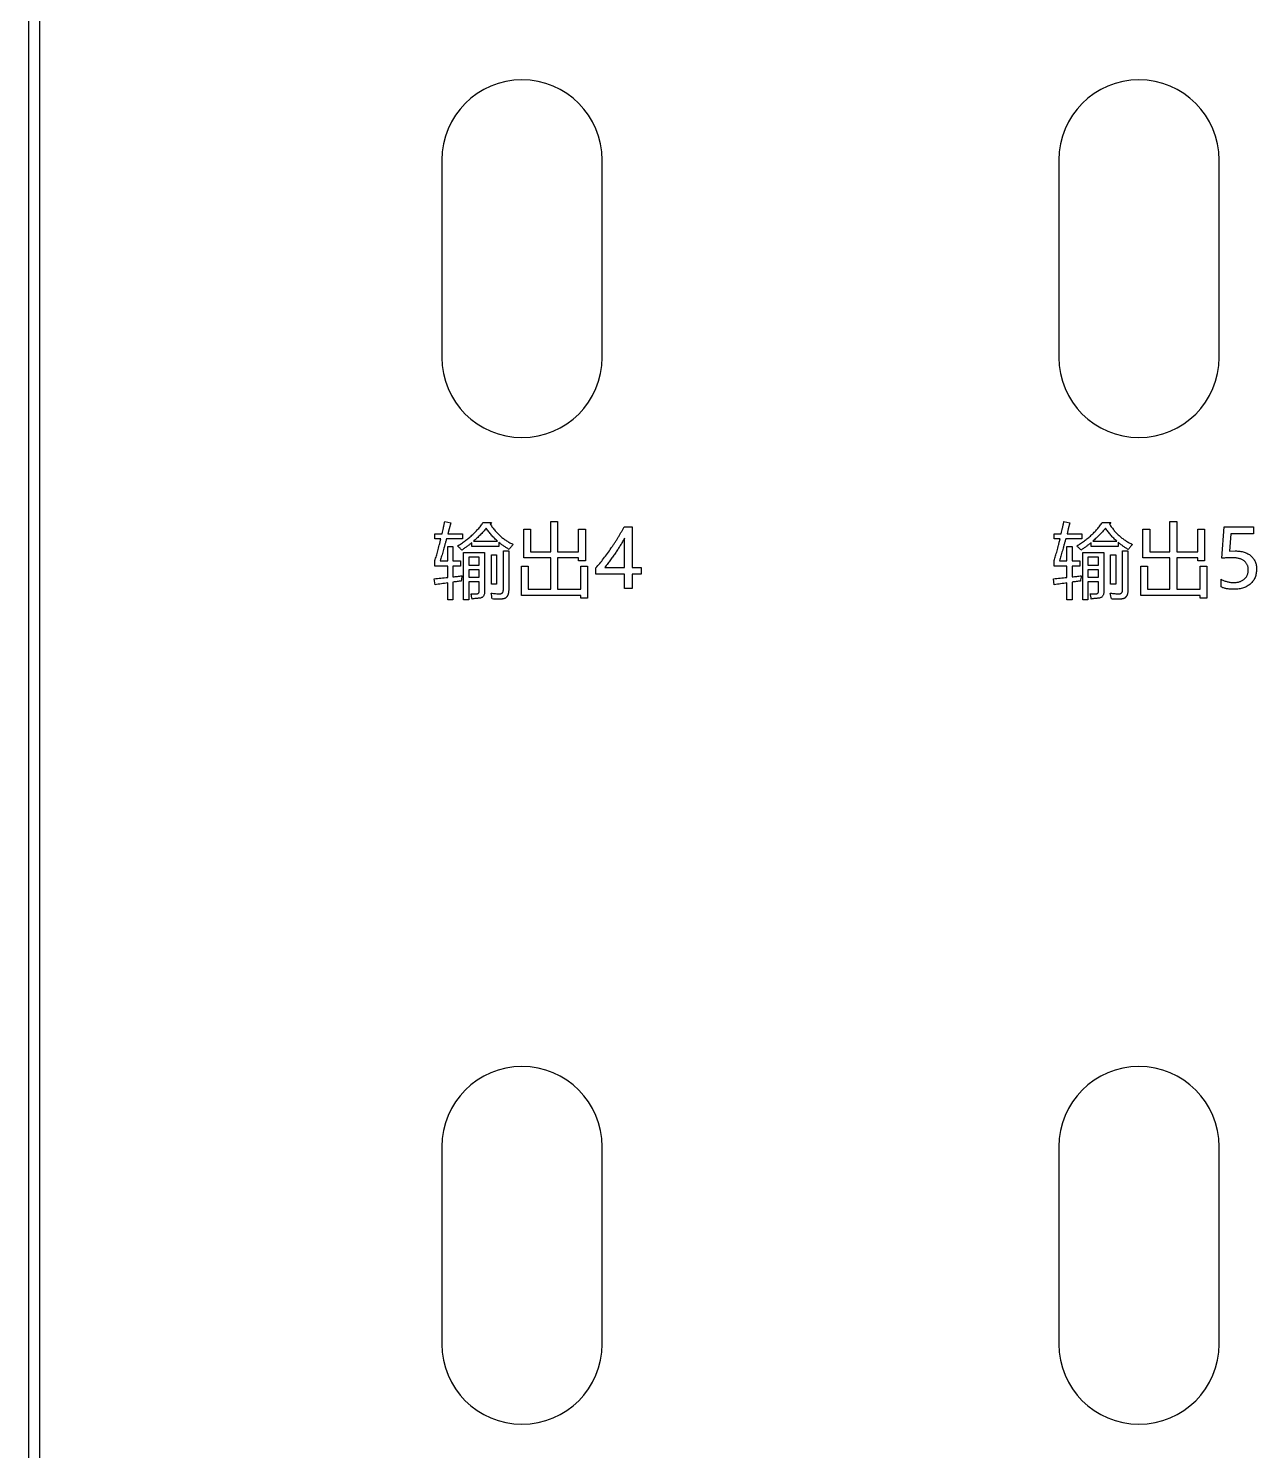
# Model space of a CAD drawing. Header units: millimetres. Extents: x 1359 to 3697, y -340 to 585.
# Drawn here: x 1359 to 1558, y -138.2 to 92.4 of the extents above; entities that cross this region are included whole.
import ezdxf

# ---------------------------------------------------------------- set-up
doc = ezdxf.new("R2010")
doc.units = ezdxf.units.MM

msp = doc.modelspace()

# ---------------------------------------------------------------- linework, layer by layer
at = {"color": 7, "linetype": 'Continuous', "lineweight": 25}
for p, q in [((1358.99, 488.17), (1358.99, -228.09)), ((1360.79, 487.24), (1360.79, -227.16)), ((1425.99, 71.04), (1425.99, 39.04)), ((1451.99, 39.04), (1451.99, 71.04)), ((1525.99, 71.04), (1525.99, 39.04)), ((1551.99, 39.04), (1551.99, 71.04)), ((1425.99, -88.96), (1425.99, -120.96)), ((1451.99, -120.96), (1451.99, -88.96)), ((1525.99, -88.96), (1525.99, -120.96)), ((1551.99, -120.96), (1551.99, -88.96))]:
    msp.add_line(p, q, dxfattribs=at)
at = {"color": 1, "linetype": 'Continuous', "lineweight": 25}
for p, q in [((1426.46, 12.41), (1427.44, 12.2)), ((1432.71, 12.28), (1434.05, 12.28)), ((1434.05, 12.28), (1433.84, 12)), ((1443.66, 12.41), (1444.76, 12.41)), ((1443.66, 7.53), (1443.66, 12.41)), ((1444.76, 12.41), (1444.76, 7.53)), ((1455.53, 11.55), (1456.83, 11.55)), ((1456.83, 11.55), (1456.83, 4.97)), ((1526.83, 12.41), (1527.8, 12.2)), ((1533.08, 12.28), (1534.42, 12.28)), ((1534.42, 12.28), (1534.2, 12)), ((1544.02, 12.41), (1545.12, 12.41)), ((1544.02, 7.53), (1544.02, 12.41)), ((1545.12, 12.41), (1545.12, 7.53)), ((1552.44, 6.47), (1552.81, 11.55)), ((1552.81, 11.55), (1557.56, 11.55)), ((1557.56, 11.55), (1557.56, 10.45)), ((1424.88, 10.45), (1426.04, 10.45)), ((1424.88, 9.6), (1424.88, 10.45)), ((1425.83, 9.6), (1424.88, 9.6)), ((1429.35, 9.6), (1426.75, 9.6)), ((1426.97, 10.45), (1429.35, 10.45)), ((1429.35, 10.45), (1429.35, 9.6)), ((1431.12, 9.24), (1435.04, 9.24)), ((1439.27, 11.19), (1440.37, 11.19)), ((1439.27, 6.55), (1439.27, 11.19)), ((1440.37, 11.19), (1440.37, 7.53)), ((1448.17, 11.19), (1449.27, 11.19)), ((1448.17, 7.53), (1448.17, 11.19)), ((1449.27, 11.19), (1449.27, 6.06)), ((1455.61, 4.97), (1455.61, 9.72)), ((1525.24, 10.45), (1526.4, 10.45)), ((1525.24, 9.6), (1525.24, 10.45)), ((1526.2, 9.6), (1525.24, 9.6)), ((1529.71, 9.6), (1527.12, 9.6)), ((1527.34, 10.45), (1529.71, 10.45)), ((1529.71, 10.45), (1529.71, 9.6)), ((1531.49, 9.24), (1535.4, 9.24)), ((1539.63, 11.19), (1540.73, 11.19)), ((1539.63, 6.55), (1539.63, 11.19)), ((1540.73, 11.19), (1540.73, 7.53)), ((1548.54, 11.19), (1549.63, 11.19)), ((1548.54, 7.53), (1548.54, 11.19)), ((1549.63, 11.19), (1549.63, 6.06)), ((1553.87, 10.45), (1553.66, 7.61)), ((1557.56, 10.45), (1553.87, 10.45)), ((1426.95, 8.38), (1427.8, 8.38)), ((1426.95, 6.06), (1426.95, 8.38)), ((1427.8, 8.38), (1427.8, 6.06)), ((1429.51, 7.41), (1432.93, 7.41)), ((1429.51, -0.28), (1429.51, 7.41)), ((1430.85, 8.38), (1430.85, 8.99)), ((1435.24, 8.38), (1430.85, 8.38)), ((1432.93, 7.41), (1432.93, 1.1)), ((1434.02, 7.04), (1434.88, 7.04)), ((1434.02, 2.28), (1434.02, 7.04)), ((1434.88, 7.04), (1434.88, 2.28)), ((1435.24, 9.05), (1435.24, 8.38)), ((1435.98, 7.65), (1436.83, 7.65)), ((1435.98, 1.38), (1435.98, 7.65)), ((1436.83, 7.65), (1436.83, 1.3)), ((1440.37, 7.53), (1443.66, 7.53)), ((1444.76, 7.53), (1448.17, 7.53)), ((1527.32, 8.38), (1528.17, 8.38)), ((1527.32, 6.06), (1527.32, 8.38)), ((1528.17, 8.38), (1528.17, 6.06)), ((1529.88, 7.41), (1533.29, 7.41)), ((1529.88, -0.28), (1529.88, 7.41)), ((1531.22, 8.38), (1531.22, 8.99)), ((1535.61, 8.38), (1531.22, 8.38)), ((1533.29, 7.41), (1533.29, 1.1)), ((1534.39, 7.04), (1535.24, 7.04)), ((1534.39, 2.28), (1534.39, 7.04)), ((1535.24, 7.04), (1535.24, 2.28)), ((1535.61, 9.05), (1535.61, 8.38)), ((1536.34, 7.65), (1537.2, 7.65)), ((1536.34, 1.38), (1536.34, 7.65)), ((1537.2, 7.65), (1537.2, 1.3)), ((1540.73, 7.53), (1544.02, 7.53)), ((1545.12, 7.53), (1548.54, 7.53)), ((1553.66, 7.61), (1554.58, 7.65)), ((1424.88, 5.21), (1424.88, 6.1)), ((1426.95, 5.21), (1424.88, 5.21)), ((1425.73, 6.06), (1426.95, 6.06)), ((1426.95, 3.35), (1426.95, 5.21)), ((1427.8, 6.06), (1429.02, 6.06)), ((1427.8, 5.21), (1427.8, 3.45)), ((1429.02, 5.21), (1427.8, 5.21)), ((1429.02, 6.06), (1429.02, 5.21)), ((1432.07, 6.67), (1430.37, 6.67)), ((1430.37, 6.67), (1430.37, 5.33)), ((1430.37, 5.33), (1432.07, 5.33)), ((1432.07, 5.33), (1432.07, 6.67)), ((1438.9, 5.21), (1440, 5.21)), ((1438.9, 0.45), (1438.9, 5.21)), ((1443.66, 6.55), (1439.27, 6.55)), ((1440, 5.21), (1440, 1.43)), ((1443.66, 1.43), (1443.66, 6.55)), ((1444.76, 6.55), (1444.76, 1.43)), ((1448.17, 6.55), (1444.76, 6.55)), ((1448.17, 6.06), (1448.17, 6.55)), ((1449.27, 6.06), (1448.17, 6.06)), ((1448.54, 5.21), (1449.63, 5.21)), ((1448.54, 1.43), (1448.54, 5.21)), ((1449.63, 5.21), (1449.63, -0.03)), ((1450.98, 3.87), (1450.98, 4.91)), ((1452.39, 4.97), (1455.61, 4.97)), ((1456.83, 4.97), (1458.29, 4.97)), ((1458.29, 4.97), (1458.29, 3.87)), ((1525.24, 5.21), (1525.24, 6.1)), ((1527.32, 5.21), (1525.24, 5.21)), ((1526.1, 6.06), (1527.32, 6.06)), ((1527.32, 3.35), (1527.32, 5.21)), ((1528.17, 6.06), (1529.39, 6.06)), ((1528.17, 5.21), (1528.17, 3.45)), ((1529.39, 5.21), (1528.17, 5.21)), ((1529.39, 6.06), (1529.39, 5.21)), ((1532.44, 6.67), (1530.73, 6.67)), ((1530.73, 6.67), (1530.73, 5.33)), ((1530.73, 5.33), (1532.44, 5.33)), ((1532.44, 5.33), (1532.44, 6.67)), ((1539.27, 5.21), (1540.37, 5.21)), ((1539.27, 0.45), (1539.27, 5.21)), ((1544.02, 6.55), (1539.63, 6.55)), ((1540.37, 5.21), (1540.37, 1.43)), ((1544.02, 1.43), (1544.02, 6.55)), ((1545.12, 6.55), (1545.12, 1.43)), ((1548.54, 6.55), (1545.12, 6.55)), ((1548.54, 6.06), (1548.54, 6.55)), ((1549.63, 6.06), (1548.54, 6.06)), ((1548.9, 5.21), (1550, 5.21)), ((1548.9, 1.43), (1548.9, 5.21)), ((1550, 5.21), (1550, -0.03)), ((1424.9, 2.16), (1424.76, 3.14)), ((1426.95, -0.28), (1426.95, 2.47)), ((1427.8, 2.6), (1427.8, -0.28)), ((1432.07, 4.6), (1430.37, 4.6)), ((1430.37, 4.6), (1430.37, 3.38)), ((1430.37, 3.38), (1432.07, 3.38)), ((1430.37, 2.65), (1430.37, -0.28)), ((1432.07, 2.65), (1430.37, 2.65)), ((1432.07, 3.38), (1432.07, 4.6)), ((1432.07, 1.2), (1432.07, 2.65)), ((1455.61, 3.87), (1450.98, 3.87)), ((1455.61, 1.55), (1455.61, 3.87)), ((1456.83, 3.87), (1456.83, 1.55)), ((1458.29, 3.87), (1456.83, 3.87)), ((1525.26, 2.16), (1525.12, 3.14)), ((1527.32, -0.28), (1527.32, 2.47)), ((1528.17, 2.6), (1528.17, -0.28)), ((1532.44, 4.6), (1530.73, 4.6)), ((1530.73, 4.6), (1530.73, 3.38)), ((1530.73, 3.38), (1532.44, 3.38)), ((1530.73, 2.65), (1530.73, -0.28)), ((1532.44, 2.65), (1530.73, 2.65)), ((1532.44, 3.38), (1532.44, 4.6)), ((1532.44, 1.2), (1532.44, 2.65)), ((1552.32, 1.82), (1552.32, 3.05)), ((1430.73, 0.7), (1431.63, 0.7)), ((1434.88, 2.28), (1434.02, 2.28)), ((1448.54, 0.45), (1438.9, 0.45)), ((1440, 1.43), (1443.66, 1.43)), ((1444.76, 1.43), (1448.54, 1.43)), ((1448.54, -0.03), (1448.54, 0.45)), ((1456.83, 1.55), (1455.61, 1.55)), ((1531.1, 0.7), (1531.99, 0.7)), ((1535.24, 2.28), (1534.39, 2.28)), ((1548.9, 0.45), (1539.27, 0.45)), ((1540.37, 1.43), (1544.02, 1.43)), ((1545.12, 1.43), (1548.9, 1.43)), ((1548.9, -0.03), (1548.9, 0.45)), ((1427.8, -0.28), (1426.95, -0.28)), ((1430.37, -0.28), (1429.51, -0.28)), ((1449.63, -0.03), (1448.54, -0.03)), ((1528.17, -0.28), (1527.32, -0.28)), ((1530.73, -0.28), (1529.88, -0.28)), ((1550, -0.03), (1548.9, -0.03))]:
    msp.add_line(p, q, dxfattribs=at)
at = {"color": 1, "linetype": 'Continuous', "lineweight": 25, "flags": 128}
for points in [[(1427.44, 12.2), (1427.18, 11.22), (1426.97, 10.45)], [(1527.8, 12.2), (1527.54, 11.22), (1527.34, 10.45)]]:
    msp.add_lwpolyline(points, dxfattribs=at)
at = {"color": 7, "linetype": 'Continuous', "lineweight": 25}
for centre, start, end in [((1438.99, 71.04), 0, 180), ((1538.99, 71.04), 0, 180), ((1438.99, 39.04), 180, 0), ((1538.99, 39.04), 180, 0), ((1438.99, -88.96), 0, 180), ((1538.99, -88.96), 0, 180), ((1438.99, -120.96), 180, 0), ((1538.99, -120.96), 180, 0)]:
    msp.add_arc(centre, 13, start, end, dxfattribs=at)
at = {"color": 1, "linetype": 'Continuous', "lineweight": 25}
for points, knots in [([(1426.04, 10.45), (1426.07, 10.61), (1426.14, 10.92), (1426.25, 11.4), (1426.36, 11.9), (1426.43, 12.24), (1426.46, 12.41)], [0, 0, 0, 0, 0.238615, 0.484885, 0.738611, 1, 1, 1, 1]), ([(1428.54, 8.47), (1428.75, 8.6), (1429.17, 8.85), (1429.77, 9.27), (1430.34, 9.71), (1430.88, 10.18), (1431.39, 10.67), (1431.86, 11.18), (1432.31, 11.72), (1432.58, 12.09), (1432.71, 12.28)], [0, 0, 0, 0, 0.1304506, 0.2585232, 0.3845797, 0.509505, 0.6326896, 0.7554651, 0.8777627, 1, 1, 1, 1]), ([(1433.84, 12), (1433.96, 11.82), (1434.21, 11.45), (1434.62, 10.94), (1435.05, 10.46), (1435.51, 10.03), (1435.98, 9.64), (1436.49, 9.29), (1437.01, 8.98), (1437.38, 8.8), (1437.56, 8.72)], [0, 0, 0, 0, 0.133502, 0.263557, 0.390252, 0.514706, 0.637029, 0.758256, 0.879015, 1, 1, 1, 1]), ([(1450.98, 4.91), (1451.18, 5.15), (1451.61, 5.64), (1452.23, 6.42), (1452.85, 7.25), (1453.36, 7.98), (1453.77, 8.58), (1454.06, 9.02), (1454.34, 9.46), (1454.6, 9.89), (1454.85, 10.31), (1455.09, 10.73), (1455.32, 11.14), (1455.46, 11.42), (1455.53, 11.55)], [0, 0, 0, 0, 0.118062, 0.241554, 0.370094, 0.504258, 0.571775, 0.637917, 0.70224, 0.764886, 0.826071, 0.885493, 0.943607, 1, 1, 1, 1]), ([(1526.4, 10.45), (1526.44, 10.61), (1526.51, 10.92), (1526.62, 11.4), (1526.72, 11.9), (1526.79, 12.24), (1526.83, 12.41)], [0, 0, 0, 0, 0.238615, 0.484885, 0.738611, 1, 1, 1, 1]), ([(1528.9, 8.47), (1529.11, 8.6), (1529.54, 8.85), (1530.14, 9.27), (1530.71, 9.71), (1531.24, 10.18), (1531.75, 10.67), (1532.23, 11.18), (1532.67, 11.72), (1532.94, 12.09), (1533.08, 12.28)], [0, 0, 0, 0, 0.130451, 0.258523, 0.38458, 0.509505, 0.63269, 0.755465, 0.877763, 1, 1, 1, 1]), ([(1534.2, 12), (1534.33, 11.82), (1534.58, 11.45), (1534.99, 10.94), (1535.41, 10.46), (1535.87, 10.03), (1536.35, 9.64), (1536.85, 9.29), (1537.38, 8.98), (1537.74, 8.8), (1537.93, 8.72)], [0, 0, 0, 0, 0.133502, 0.263557, 0.390252, 0.514706, 0.637029, 0.758256, 0.879015, 1, 1, 1, 1]), ([(1424.88, 6.1), (1424.92, 6.22), (1425, 6.47), (1425.11, 6.84), (1425.23, 7.25), (1425.35, 7.67), (1425.47, 8.12), (1425.59, 8.59), (1425.71, 9.09), (1425.79, 9.43), (1425.83, 9.6)], [0, 0, 0, 0, 0.103333, 0.212677, 0.328063, 0.449799, 0.577987, 0.71254, 0.853205, 1, 1, 1, 1]), ([(1426.75, 9.6), (1426.71, 9.43), (1426.61, 9.1), (1426.48, 8.61), (1426.34, 8.13), (1426.22, 7.68), (1426.09, 7.25), (1425.97, 6.84), (1425.85, 6.44), (1425.77, 6.19), (1425.73, 6.06)], [0, 0, 0, 0, 0.1439124, 0.2825603, 0.4154467, 0.5429298, 0.66544, 0.7825461, 0.8938999, 1, 1, 1, 1]), ([(1433.2, 11.34), (1433.04, 11.15), (1432.72, 10.77), (1432.21, 10.23), (1431.68, 9.72), (1431.31, 9.39), (1431.12, 9.24)], [0, 0, 0, 0, 0.253521, 0.504207, 0.753015, 1, 1, 1, 1]), ([(1435.04, 9.24), (1434.87, 9.39), (1434.52, 9.7), (1434.05, 10.22), (1433.6, 10.76), (1433.34, 11.14), (1433.2, 11.34)], [0, 0, 0, 0, 0.248975, 0.49795, 0.747533, 1, 1, 1, 1]), ([(1455.61, 9.72), (1455.5, 9.52), (1455.27, 9.12), (1454.92, 8.53), (1454.56, 7.95), (1454.18, 7.38), (1453.78, 6.8), (1453.35, 6.2), (1452.89, 5.59), (1452.56, 5.18), (1452.39, 4.97)], [0, 0, 0, 0, 0.119711, 0.238703, 0.357601, 0.476357, 0.597704, 0.725478, 0.859471, 1, 1, 1, 1]), ([(1525.24, 6.1), (1525.28, 6.22), (1525.36, 6.47), (1525.48, 6.84), (1525.59, 7.25), (1525.72, 7.67), (1525.83, 8.12), (1525.96, 8.59), (1526.08, 9.09), (1526.16, 9.43), (1526.2, 9.6)], [0, 0, 0, 0, 0.103333, 0.212677, 0.328063, 0.449799, 0.577987, 0.71254, 0.853205, 1, 1, 1, 1]), ([(1527.12, 9.6), (1527.07, 9.43), (1526.98, 9.1), (1526.84, 8.61), (1526.71, 8.13), (1526.58, 7.68), (1526.45, 7.25), (1526.33, 6.84), (1526.21, 6.44), (1526.14, 6.19), (1526.1, 6.06)], [0, 0, 0, 0, 0.143912, 0.28256, 0.415447, 0.54293, 0.66544, 0.782546, 0.8939, 1, 1, 1, 1]), ([(1533.57, 11.34), (1533.41, 11.15), (1533.08, 10.77), (1532.57, 10.23), (1532.04, 9.72), (1531.67, 9.39), (1531.49, 9.24)], [0, 0, 0, 0, 0.253521, 0.504207, 0.753015, 1, 1, 1, 1]), ([(1535.4, 9.24), (1535.23, 9.39), (1534.89, 9.7), (1534.41, 10.22), (1533.97, 10.76), (1533.7, 11.14), (1533.57, 11.34)], [0, 0, 0, 0, 0.248975, 0.49795, 0.747533, 1, 1, 1, 1]), ([(1429.22, 7.77), (1429.15, 7.84), (1429.04, 7.98), (1428.86, 8.17), (1428.7, 8.33), (1428.59, 8.43), (1428.54, 8.47)], [0, 0, 0, 0, 0.288553, 0.551922, 0.78895, 1, 1, 1, 1]), ([(1430.85, 8.99), (1430.72, 8.88), (1430.46, 8.67), (1430.05, 8.35), (1429.64, 8.06), (1429.36, 7.87), (1429.22, 7.77)], [0, 0, 0, 0, 0.250636, 0.501448, 0.750797, 1, 1, 1, 1]), ([(1436.89, 7.89), (1436.75, 7.98), (1436.45, 8.15), (1436.03, 8.44), (1435.63, 8.73), (1435.37, 8.94), (1435.24, 9.05)], [0, 0, 0, 0, 0.252672, 0.504034, 0.752778, 1, 1, 1, 1]), ([(1437.56, 8.72), (1437.49, 8.64), (1437.36, 8.5), (1437.18, 8.28), (1437.03, 8.08), (1436.93, 7.95), (1436.89, 7.89)], [0, 0, 0, 0, 0.2911513, 0.5536357, 0.7902751, 1, 1, 1, 1]), ([(1529.58, 7.77), (1529.52, 7.84), (1529.4, 7.98), (1529.23, 8.17), (1529.06, 8.33), (1528.95, 8.43), (1528.9, 8.47)], [0, 0, 0, 0, 0.288553, 0.551922, 0.78895, 1, 1, 1, 1]), ([(1531.22, 8.99), (1531.09, 8.88), (1530.82, 8.67), (1530.42, 8.35), (1530.01, 8.06), (1529.72, 7.87), (1529.58, 7.77)], [0, 0, 0, 0, 0.250636, 0.501448, 0.750797, 1, 1, 1, 1]), ([(1537.26, 7.89), (1537.11, 7.98), (1536.82, 8.15), (1536.4, 8.44), (1535.99, 8.73), (1535.74, 8.94), (1535.61, 9.05)], [0, 0, 0, 0, 0.252672, 0.504034, 0.752778, 1, 1, 1, 1]), ([(1537.93, 8.72), (1537.86, 8.64), (1537.73, 8.5), (1537.55, 8.28), (1537.39, 8.08), (1537.3, 7.95), (1537.26, 7.89)], [0, 0, 0, 0, 0.291151, 0.553636, 0.790275, 1, 1, 1, 1]), ([(1554.58, 7.65), (1554.72, 7.65), (1554.97, 7.64), (1555.34, 7.61), (1555.7, 7.55), (1556.03, 7.46), (1556.33, 7.35), (1556.62, 7.21), (1556.89, 7.06), (1557.13, 6.87), (1557.35, 6.67), (1557.53, 6.44), (1557.69, 6.19), (1557.82, 5.92), (1557.93, 5.64), (1558, 5.33), (1558.04, 5), (1558.05, 4.78), (1558.05, 4.67)], [0, 0, 0, 0, 0.076167, 0.148266, 0.216595, 0.282342, 0.345284, 0.405991, 0.465221, 0.523998, 0.581757, 0.638457, 0.694768, 0.751683, 0.810196, 0.870682, 0.93373, 1, 1, 1, 1]), ([(1554.14, 6.55), (1553.99, 6.55), (1553.69, 6.55), (1553.25, 6.53), (1552.84, 6.51), (1552.57, 6.48), (1552.44, 6.47)], [0, 0, 0, 0, 0.270265, 0.526148, 0.770093, 1, 1, 1, 1]), ([(1556.71, 4.58), (1556.71, 4.66), (1556.7, 4.81), (1556.67, 5.02), (1556.62, 5.22), (1556.54, 5.41), (1556.45, 5.59), (1556.33, 5.75), (1556.2, 5.9), (1556.04, 6.04), (1555.86, 6.16), (1555.67, 6.27), (1555.45, 6.35), (1555.22, 6.43), (1554.98, 6.48), (1554.72, 6.52), (1554.43, 6.55), (1554.24, 6.55), (1554.14, 6.55)], [0, 0, 0, 0, 0.0620454, 0.1210579, 0.1775351, 0.2329646, 0.2868048, 0.3413062, 0.3966377, 0.4535362, 0.512346, 0.5722553, 0.6350485, 0.7001231, 0.7691164, 0.8418324, 0.9187081, 1, 1, 1, 1]), ([(1558.05, 4.67), (1558.05, 4.55), (1558.04, 4.32), (1557.99, 3.98), (1557.92, 3.65), (1557.81, 3.35), (1557.67, 3.06), (1557.5, 2.8), (1557.3, 2.54), (1557.07, 2.32), (1556.82, 2.11), (1556.54, 1.93), (1556.24, 1.77), (1555.92, 1.65), (1555.58, 1.55), (1555.21, 1.48), (1554.83, 1.44), (1554.57, 1.43), (1554.43, 1.43)], [0, 0, 0, 0, 0.064885, 0.127138, 0.187327, 0.246196, 0.303871, 0.361689, 0.419984, 0.479623, 0.539825, 0.600241, 0.661503, 0.72396, 0.788828, 0.85595, 0.926421, 1, 1, 1, 1]), ([(1424.76, 3.14), (1425.12, 3.17), (1425.85, 3.24), (1426.58, 3.32), (1426.95, 3.35)], [0, 0, 0, 0, 0.497166, 1, 1, 1, 1]), ([(1426.95, 2.47), (1426.61, 2.42), (1425.92, 2.32), (1425.24, 2.22), (1424.9, 2.16)], [0, 0, 0, 0, 0.498436, 1, 1, 1, 1]), ([(1427.8, 3.45), (1428.05, 3.48), (1428.54, 3.53), (1429.02, 3.59), (1429.27, 3.63)], [0, 0, 0, 0, 0.495768, 1, 1, 1, 1]), ([(1429.15, 2.77), (1428.92, 2.74), (1428.47, 2.69), (1428.03, 2.63), (1427.8, 2.6)], [0, 0, 0, 0, 0.501307, 1, 1, 1, 1]), ([(1429.27, 3.63), (1429.24, 3.48), (1429.19, 3.19), (1429.16, 2.91), (1429.15, 2.77)], [0, 0, 0, 0, 0.526235, 1, 1, 1, 1]), ([(1525.12, 3.14), (1525.49, 3.17), (1526.22, 3.24), (1526.95, 3.32), (1527.32, 3.35)], [0, 0, 0, 0, 0.497166, 1, 1, 1, 1]), ([(1527.32, 2.47), (1526.98, 2.42), (1526.29, 2.32), (1525.6, 2.22), (1525.26, 2.16)], [0, 0, 0, 0, 0.498436, 1, 1, 1, 1]), ([(1528.17, 3.45), (1528.41, 3.48), (1528.9, 3.53), (1529.39, 3.59), (1529.63, 3.63)], [0, 0, 0, 0, 0.495768, 1, 1, 1, 1]), ([(1529.51, 2.77), (1529.29, 2.74), (1528.84, 2.69), (1528.39, 2.63), (1528.17, 2.6)], [0, 0, 0, 0, 0.501307, 1, 1, 1, 1]), ([(1529.63, 3.63), (1529.61, 3.48), (1529.56, 3.19), (1529.53, 2.91), (1529.51, 2.77)], [0, 0, 0, 0, 0.526235, 1, 1, 1, 1]), ([(1552.32, 3.05), (1552.4, 3), (1552.57, 2.92), (1552.82, 2.82), (1553.08, 2.73), (1553.34, 2.66), (1553.6, 2.6), (1553.86, 2.56), (1554.12, 2.53), (1554.29, 2.53), (1554.38, 2.53)], [0, 0, 0, 0, 0.130936, 0.259433, 0.385406, 0.509821, 0.633369, 0.755446, 0.877527, 1, 1, 1, 1]), ([(1554.38, 2.53), (1554.47, 2.53), (1554.63, 2.53), (1554.88, 2.56), (1555.11, 2.6), (1555.32, 2.67), (1555.53, 2.74), (1555.72, 2.84), (1555.9, 2.96), (1556.07, 3.09), (1556.22, 3.23), (1556.35, 3.39), (1556.46, 3.56), (1556.55, 3.74), (1556.62, 3.94), (1556.67, 4.14), (1556.7, 4.36), (1556.71, 4.51), (1556.71, 4.58)], [0, 0, 0, 0, 0.073111, 0.1427164, 0.2093343, 0.2740417, 0.336517, 0.3982069, 0.4590087, 0.5195507, 0.5796987, 0.6382006, 0.6961203, 0.7541528, 0.8127994, 0.872836, 0.935061, 1, 1, 1, 1]), ([(1430.91, -0.15), (1430.9, -0.1), (1430.87, 0.02), (1430.83, 0.22), (1430.78, 0.45), (1430.75, 0.61), (1430.73, 0.7)], [0, 0, 0, 0, 0.19631, 0.428636, 0.696532, 1, 1, 1, 1]), ([(1431.63, 0.7), (1431.66, 0.7), (1431.73, 0.7), (1431.82, 0.73), (1431.9, 0.77), (1431.97, 0.82), (1432.01, 0.9), (1432.05, 0.98), (1432.07, 1.09), (1432.07, 1.16), (1432.07, 1.2)], [0, 0, 0, 0, 0.1371291, 0.2577527, 0.3700949, 0.4793395, 0.5903806, 0.7109017, 0.8455048, 1, 1, 1, 1]), ([(1432.93, 1.1), (1432.92, 1.01), (1432.92, 0.84), (1432.87, 0.61), (1432.79, 0.41), (1432.68, 0.24), (1432.53, 0.12), (1432.35, 0.03), (1432.13, -0.03), (1431.98, -0.03), (1431.9, -0.03)], [0, 0, 0, 0, 0.151857, 0.285777, 0.40609, 0.517158, 0.626233, 0.738421, 0.862223, 1, 1, 1, 1]), ([(1433.97, 0.82), (1434.1, 0.8), (1434.35, 0.77), (1434.71, 0.73), (1435.04, 0.7), (1435.25, 0.7), (1435.35, 0.7)], [0, 0, 0, 0, 0.282089, 0.543714, 0.782432, 1, 1, 1, 1]), ([(1434.15, -0.13), (1434.13, 0.03), (1434.08, 0.35), (1434.01, 0.66), (1433.97, 0.82)], [0, 0, 0, 0, 0.494752, 1, 1, 1, 1]), ([(1435.35, 0.7), (1435.4, 0.7), (1435.49, 0.71), (1435.62, 0.73), (1435.73, 0.79), (1435.82, 0.87), (1435.89, 0.97), (1435.94, 1.09), (1435.97, 1.23), (1435.97, 1.33), (1435.98, 1.38)], [0, 0, 0, 0, 0.138839, 0.262668, 0.375219, 0.484802, 0.595558, 0.71476, 0.84873, 1, 1, 1, 1]), ([(1436.83, 1.3), (1436.83, 1.25), (1436.83, 1.13), (1436.81, 0.97), (1436.79, 0.82), (1436.76, 0.67), (1436.72, 0.54), (1436.66, 0.42), (1436.6, 0.31), (1436.53, 0.22), (1436.45, 0.13), (1436.36, 0.05), (1436.27, -0.01), (1436.16, -0.06), (1436.04, -0.1), (1435.91, -0.13), (1435.78, -0.15), (1435.68, -0.15), (1435.64, -0.15)], [0, 0, 0, 0, 0.081512, 0.158019, 0.229675, 0.296931, 0.361082, 0.420983, 0.478885, 0.534182, 0.588707, 0.642805, 0.696613, 0.751682, 0.809122, 0.869075, 0.932587, 1, 1, 1, 1]), ([(1531.27, -0.15), (1531.26, -0.1), (1531.24, 0.02), (1531.2, 0.22), (1531.15, 0.45), (1531.12, 0.61), (1531.1, 0.7)], [0, 0, 0, 0, 0.19631, 0.428636, 0.696532, 1, 1, 1, 1]), ([(1531.99, 0.7), (1532.03, 0.7), (1532.1, 0.7), (1532.19, 0.73), (1532.27, 0.77), (1532.33, 0.82), (1532.38, 0.9), (1532.41, 0.98), (1532.43, 1.09), (1532.44, 1.16), (1532.44, 1.2)], [0, 0, 0, 0, 0.137129, 0.257753, 0.370095, 0.479339, 0.590381, 0.710902, 0.845505, 1, 1, 1, 1]), ([(1533.29, 1.1), (1533.29, 1.01), (1533.29, 0.84), (1533.24, 0.61), (1533.16, 0.41), (1533.04, 0.24), (1532.89, 0.12), (1532.71, 0.03), (1532.5, -0.03), (1532.35, -0.03), (1532.27, -0.03)], [0, 0, 0, 0, 0.151857, 0.285777, 0.40609, 0.517158, 0.626233, 0.738421, 0.862223, 1, 1, 1, 1]), ([(1534.34, 0.82), (1534.47, 0.8), (1534.72, 0.77), (1535.07, 0.73), (1535.41, 0.7), (1535.62, 0.7), (1535.72, 0.7)], [0, 0, 0, 0, 0.282089, 0.543714, 0.782432, 1, 1, 1, 1]), ([(1534.52, -0.13), (1534.49, 0.03), (1534.44, 0.35), (1534.37, 0.66), (1534.34, 0.82)], [0, 0, 0, 0, 0.494752, 1, 1, 1, 1]), ([(1535.72, 0.7), (1535.77, 0.7), (1535.86, 0.71), (1535.99, 0.73), (1536.1, 0.79), (1536.19, 0.87), (1536.26, 0.97), (1536.31, 1.09), (1536.34, 1.23), (1536.34, 1.33), (1536.34, 1.38)], [0, 0, 0, 0, 0.138839, 0.262668, 0.375219, 0.484802, 0.595558, 0.71476, 0.84873, 1, 1, 1, 1]), ([(1537.2, 1.3), (1537.19, 1.25), (1537.19, 1.13), (1537.18, 0.97), (1537.16, 0.82), (1537.12, 0.67), (1537.08, 0.54), (1537.03, 0.42), (1536.97, 0.31), (1536.9, 0.22), (1536.82, 0.13), (1536.73, 0.05), (1536.63, -0.01), (1536.52, -0.06), (1536.41, -0.1), (1536.28, -0.13), (1536.14, -0.15), (1536.05, -0.15), (1536, -0.15)], [0, 0, 0, 0, 0.081512, 0.158019, 0.229675, 0.296931, 0.361082, 0.420983, 0.478885, 0.534182, 0.588707, 0.642805, 0.696613, 0.751682, 0.809122, 0.869075, 0.932587, 1, 1, 1, 1]), ([(1554.43, 1.43), (1554.32, 1.43), (1554.1, 1.43), (1553.78, 1.45), (1553.48, 1.48), (1553.2, 1.52), (1552.95, 1.58), (1552.72, 1.65), (1552.51, 1.72), (1552.38, 1.79), (1552.32, 1.82)], [0, 0, 0, 0, 0.157798, 0.306192, 0.443649, 0.572201, 0.691519, 0.801928, 0.905136, 1, 1, 1, 1]), ([(1431.9, -0.03), (1431.83, -0.03), (1431.68, -0.04), (1431.45, -0.06), (1431.19, -0.1), (1431, -0.14), (1430.91, -0.15)], [0, 0, 0, 0, 0.209782, 0.445315, 0.709184, 1, 1, 1, 1]), ([(1435.64, -0.15), (1435.52, -0.16), (1435.29, -0.16), (1434.93, -0.16), (1434.55, -0.15), (1434.29, -0.14), (1434.15, -0.13)], [0, 0, 0, 0, 0.225588, 0.467837, 0.725532, 1, 1, 1, 1]), ([(1532.27, -0.03), (1532.2, -0.03), (1532.05, -0.04), (1531.81, -0.06), (1531.55, -0.1), (1531.37, -0.14), (1531.27, -0.15)], [0, 0, 0, 0, 0.209782, 0.445315, 0.709184, 1, 1, 1, 1]), ([(1536, -0.15), (1535.89, -0.16), (1535.66, -0.16), (1535.3, -0.16), (1534.92, -0.15), (1534.65, -0.14), (1534.52, -0.13)], [0, 0, 0, 0, 0.225588, 0.4678367, 0.7255316, 1, 1, 1, 1])]:
    msp.add_open_spline(points, degree=3, knots=knots, dxfattribs=at)

doc.saveas('drawing.dxf')
